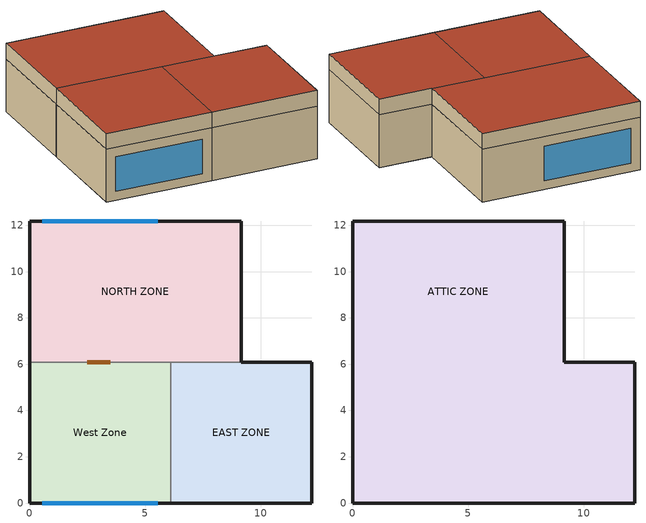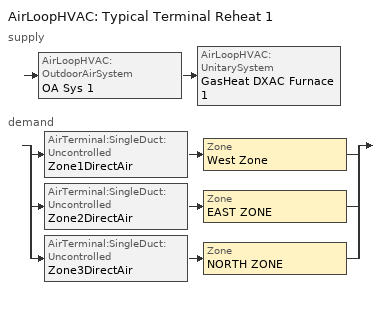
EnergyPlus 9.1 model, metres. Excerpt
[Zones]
West Zone
 floor adiabatic (FLOOR SLAB 8 IN): 0,0 0,6.1 6.1,6.1 6.1,0 z0
 wall outside (EXTWALL80): 0,6.1 0,0 6.1,0 z0:3.05
 wall to NORTH ZONE (PARTITION06): 6.1,6.1 0,6.1 z0:3.05
 wall to EAST ZONE (PARTITION06): 6.1,0 6.1,6.1 z0:3.05
 window (ELECTRO-CON-LIGHT): 0.55,0 5.55,0 z0.5:2.5
 door inside (DOOR-CON): 3.5,6.1 2.5,6.1 z0:2
EAST ZONE
 floor adiabatic (FLOOR SLAB 8 IN): 6.1,0 6.1,6.1 12.19,6.1 12.19,0 z0
 wall outside (EXTWALL80): 6.1,0 12.19,0 12.19,6.1 9.14,6.1 z0:3.05
 wall to NORTH ZONE (PARTITION06): 9.14,6.1 6.1,6.1 z0:3.05
NORTH ZONE
 floor adiabatic (FLOOR SLAB 8 IN): 0,6.1 0,12.19 9.14,12.19 9.14,6.1 z0
 wall outside (EXTWALL80): 9.14,6.1 9.14,12.19 0,12.19 0,6.1 z0:3.05
 window (ELECTRO-CON-LIGHT): 5.55,12.19 0.55,12.19 z0.5:2.5
ATTIC ZONE
 floor to West Zone (CEILING:ATTIC): 0,0 0,6.1 6.1,6.1 6.1,0 z3.05
 floor to EAST ZONE (CEILING:ATTIC): 6.1,0 6.1,6.1 12.19,6.1 12.19,0 z3.05
 floor to NORTH ZONE (CEILING:ATTIC): 0,6.1 0,12.19 9.14,12.19 9.14,6.1 z3.05
 wall outside (EXTWALL80): 0,0 6.1,0 12.19,0 12.19,6.1 9.14,6.1 9.14,12.19 0,12.19 0,6.1 0,0 z3.05:3.96
 roof outside (ROOF34): 0,6.1 0,0 6.1,0 6.1,6.1 z3.96; 6.1,6.1 6.1,0 12.19,0 12.19,6.1 z3.96; 0,12.19 0,6.1 9.14,6.1 9.14,12.19 z3.96
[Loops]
AirLoopHVAC 'Typical Terminal Reheat 1'
 supply: AirLoopHVAC:OutdoorAirSystem 'OA Sys 1' > AirLoopHVAC:UnitarySystem 'GasHeat DXAC Furnace 1'
 demand: split
  | AirTerminal:SingleDuct:Uncontrolled 'Zone1DirectAir' > Zone 'West Zone'
  | AirTerminal:SingleDuct:Uncontrolled 'Zone2DirectAir' > Zone 'EAST ZONE'
  | AirTerminal:SingleDuct:Uncontrolled 'Zone3DirectAir' > Zone 'NORTH ZONE'
[Building]
Small Office with AirflowNetwork model: North Axis {deg}=0; Terrain=Suburbs; Loads Convergence Tolerance Value=0.001; Temperature Convergence Tolerance Value {deltaC}=0.005; Solar Distribution=FullInteriorAndExterior; Maximum Number of Warmup Days=25; Minimum Number of Warmup Days=6
[Site:Location]
MIAMI_FL_USA_WMO_722020: Latitude {deg}=25.78; Longitude {deg}=-80.27; Time Zone {hr}=-5; Elevation {m}=2
[SizingPeriod:DesignDay] Day of Month=21; Humidity Condition Type=Wetbulb; Barometric Pressure {Pa}=101301; Rain Indicator=No; Snow Indicator=No; Daylight Saving Time Indicator=No; Solar Model Indicator=ASHRAEClearSky
Name | Month | Day Type | Maximum Dry-Bulb Temperature {C} | Daily Dry-Bulb Temperature Range {deltaC} | Wetbulb or DewPoint at Maximum Dry-Bulb {C} | Wind Speed {m/s} | Wind Direction {deg} | Sky Clearness
MIAMI Ann Htg 99.6% Condns DB | 1 | WinterDesignDay | 8 | 0 | 8 | 4.4 | 340 | 0
MIAMI Ann Clg .4% Condns DB=>MWB | 7 | SummerDesignDay | 33.1 | 6.7 | 25.3 | 4.7 | 140 | 1
[Site:GroundTemperature:BuildingSurface]
20.03, 20.03, 20.13, 20.3, 20.43, 20.52, 20.62, 20.77, 20.78, 20.55, 20.44, 20.2
[Material] Thermal Absorptance=0.9
Name | Roughness | Thickness {m} | Conductivity {W/m-K} | Density {kg/m3} | Specific Heat {J/kg-K} | Solar Absorptance | Visible Absorptance
A1 - 1 IN STUCCO | Smooth | 0.0253898 | 0.691831 | 1858.142 | 836.8 | 0.92 | 0.92
C4 - 4 IN COMMON BRICK | Rough | 0.101498 | 0.726422 | 1922.216 | 836.8 | 0.76 | 0.76
E1 - 3 / 4 IN PLASTER OR GYP BOARD | Smooth | 0.01905 | 0.726422 | 1601.846 | 836.8 | 0.92 | 0.92
C6 - 8 IN CLAY TILE | Smooth | 0.203302 | 0.570761 | 1121.292 | 836.8 | 0.82 | 0.82
C10 - 8 IN HW CONCRETE | MediumRough | 0.203302 | 1.729577 | 2242.585 | 836.8 | 0.65 | 0.65
E2 - 1 / 2 IN SLAG OR STONE | Rough | 0.0127102 | 1.435549 | 881.0155 | 1673.6 | 0.55 | 0.55
E3 - 3 / 8 IN FELT AND MEMBRANE | Rough | 0.00954024 | 0.190253 | 1121.292 | 1673.6 | 0.75 | 0.75
B5 - 1 IN DENSE INSULATION | VeryRough | 0.0253898 | 0.0432394 | 91.30524 | 836.8 | 0.5 | 0.5
C12 - 2 IN HW CONCRETE | MediumRough | 0.0509016 | 1.729577 | 2242.585 | 836.8 | 0.65 | 0.65
1.375in-Solid-Core | Smooth | 0.034925 | 0.1525 | 614.5 | 1630 | 0.92 | 0.92
[WindowMaterial:Glazing] Infrared Transmittance at Normal Incidence=0; Front Side Infrared Hemispherical Emissivity=0.84; Back Side Infrared Hemispherical Emissivity=0.84
Name | Optical Data Type | Window Glass Spectral Data Set | Thickness {m} | Solar Transmittance at Normal Incidence | Front Side Solar Reflectance at Normal Incidence | Back Side Solar Reflectance at Normal Incidence | Visible Transmittance at Normal Incidence | Front Side Visible Reflectance at Normal Incidence | Back Side Visible Reflectance at Normal Incidence | Conductivity {W/m-K}
SPECTRAL GLASS INNER PANE | Spectral | TestSpectralDataSet | 0.0099 | 0 | 0 | 0 | 0 | 0 | 0 | 0.798
ELECTRO GLASS LIGHT STATE | SpectralAverage |  | 0.006 | 0.814 | 0.086 | 0.086 | 0.847 | 0.099 | 0.099 | 0.9
ELECTRO GLASS DARK STATE | SpectralAverage |  | 0.006 | 0.111 | 0.179 | 0.179 | 0.128 | 0.081 | 0.081 | 0.9
[WindowMaterial:Gas]
WinAirGap: Gas Type=AIR; Thickness {m}=0.013
[MaterialProperty:GlazingSpectralData]
TestSpectralDataSet: 0.3, 0, 0.045, 0.045, 0.31, 0, 0.044, 0.044, 0.32, 0, 0.044, 0.044, 0.33, 0, 0.042, 0.042, 0.34, 0, 0.041, 0.041, 0.35, 0, 0.04, 0.04, 0.36, 0.009, 0.04, 0.04, 0.37, 0.12, 0.04, 0.04, 0.38, 0.492, 0.051, 0.051, 0.39, 0.782, 0.07, 0.07, 0.4, 0.856, 0.075, 0.075, 0.41, 0.858, 0.075, 0.075, 0.42, 0.858, 0.075, 0.075, 0.43, 0.86, 0.075, 0.075, 0.44, 0.861, 0.075, 0.075, 0.45, 0.871, 0.075, 0.075, 0.46, 0.88, 0.076, 0.076, 0.47, 0.883, 0.075, 0.075, 0.48, 0.887, 0.076, 0.076, 0.49, 0.89, 0.075, 0.075, 0.5, 0.89, 0.075, 0.075, 0.51, 0.891, 0.075, 0.075, 0.52, 0.887, 0.075, 0.075, 0.53, 0.89, 0.075, 0.075, 0.54, 0.883, 0.074, 0.074, 0.55, 0.888, 0.074, 0.074, 0.56, 0.882, 0.074, 0.074, 0.57, 0.881, 0.074, 0.074, 0.58, 0.865, 0.071, 0.071, 0.59, 0.858, 0.07, 0.07, 0.6, 0.865, 0.07, 0.07, 0.61, 0.856, 0.07, 0.07, 0.62, 0.845, 0.07, 0.07, 0.63, 0.837, 0.07, 0.07, 0.64, 0.827, 0.069, 0.069, 0.65, 0.82, 0.067, 0.067, 0.66, 0.807, 0.067, 0.067, 0.67, 0.798, 0.065, 0.065, 0.68, 0.791, 0.065, 0.065, 0.69, 0.781, 0.065, 0.065, 0.7, 0.768, 0.064, 0.064, 0.71, 0.761, 0.064, 0.064, 0.72, 0.744, 0.062, 0.062, 0.73, 0.713, 0.064, 0.064, 0.74, 0.703, 0.062, 0.062, 0.75, 0.694, 0.061, 0.061, 0.76, 0.685, 0.061, 0.061, 0.77, 0.675, 0.06, 0.06, 0.78, 0.667, 0.06, 0.06, 0.79, 0.655, 0.06, 0.06, 0.8, 0.646, 0.059, 0.059, 0.81, 0.638, 0.059, 0.059, 0.82, 0.629, 0.057, 0.057, 0.83, 0.623, 0.057, 0.057, 0.84, 0.614, 0.056, 0.056, 0.85, 0.608, 0.056, 0.056, 0.86, 0.601, 0.055, 0.055, 0.87, 0.597, 0.054, 0.054, 0.88, 0.592, 0.054, 0.054, 0.89, 0.587, 0.054, 0.054, 0.9, 0.582, 0.055, 0.055, 0.95, 0.568, 0.051, 0.051, 1, 0.562, 0.051, 0.051, 1.05, 0.556, 0.05, 0.05, 1.1, 0.563, 0.051, 0.051, 1.15, 0.556, 0.05, 0.05, 1.2, 0.547, 0.05, 0.05, 1.25, 0.577, 0.051, 0.051, 1.3, 0.598, 0.054, 0.054, 1.35, 0.608, 0.055, 0.055, 1.4, 0.603, 0.052, 0.052, 1.45, 0.614, 0.055, 0.055, 1.5, 0.648, 0.057, 0.057, 1.55, 0.68, 0.059, 0.059, 1.6, 0.699, 0.06, 0.06, 1.65, 0.706, 0.06, 0.06, 1.7, 0.57, 0.051, 0.051, 1.75, 0.585, 0.051, 0.051, 1.8, 0.637, 0.055, 0.055, 1.85, 0.655, 0.057, 0.057, 1.9, 0.637, 0.057, 0.057, 1.95, 0.634, 0.057, 0.057, 2, 0.634, 0.057, 0.057, 2.05, 0.586, 0.052, 0.052, 2.1, 0.588, 0.054, 0.054, 2.15, 0.597, 0.054, 0.054, 2.2, 0.576, 0.051, 0.051, 2.25, 0.404, 0.045, 0.045, 2.3, 0.179, 0.037, 0.037, 2.35, 0.219, 0.037, 0.037, 2.4, 0.24, 0.039, 0.039, 2.45, 0.2, 0.04, 0.04, 2.5, 0.214, 0.039, 0.039
[Construction]
EXTWALL80: A1 - 1 IN STUCCO, C4 - 4 IN COMMON BRICK, E1 - 3 / 4 IN PLASTER OR GYP BOARD
PARTITION06: E1 - 3 / 4 IN PLASTER OR GYP BOARD, C6 - 8 IN CLAY TILE, E1 - 3 / 4 IN PLASTER OR GYP BOARD
FLOOR SLAB 8 IN: C10 - 8 IN HW CONCRETE
ROOF34: E2 - 1 / 2 IN SLAG OR STONE, E3 - 3 / 8 IN FELT AND MEMBRANE, C12 - 2 IN HW CONCRETE
CEILING:ATTIC: E1 - 3 / 4 IN PLASTER OR GYP BOARD, B5 - 1 IN DENSE INSULATION
ELECTRO-CON-LIGHT: ELECTRO GLASS LIGHT STATE, WinAirGap, SPECTRAL GLASS INNER PANE
ELECTRO-CON-DARK: ELECTRO GLASS DARK STATE, WinAirGap, SPECTRAL GLASS INNER PANE
DOOR-CON: 1.375in-Solid-Core
[Zone]
West Zone; EAST ZONE; NORTH ZONE; ATTIC ZONE: 0, 0, 0, 1, 1, autocalculate, autocalculate
[WindowShadingControl]
WIN-CONTROL-GLARE-West Zone: Zone=West Zone; Shading Type=SwitchableGlazing; Construction with Shading=ELECTRO-CON-DARK; Shading Control Type=OnIfHighGlare; Setpoint {W/m2, W or deg C}=0; Shading Control Is Scheduled=No; Glare Control Is Active=YES; Type of Slat Angle Control for Blinds=FixedSlatAngle; Daylighting Control Object=West Zone_DaylCtrl; Multiple Surface Control Type=Sequential; Fenestration Surface 1=Zn001:Wall001:Win001
[People] Number of People Schedule=OFFICE OCCUPANCY; Number of People Calculation Method=people; Fraction Radiant=0.3; Activity Level Schedule=Activity Sch; Carbon Dioxide Generation Rate {m3/s-W}=3.82E-8; Mean Radiant Temperature Calculation Type=zoneaveraged; Work Efficiency Schedule=Work Eff Sch; Clothing Insulation Calculation Method=ClothingInsulationSchedule; Clothing Insulation Schedule=Clothing Sch; Air Velocity Schedule=Air Velo Sch; Thermal Comfort Model 1 Type=FANGER
Name | Zone or ZoneList | Number of People
West Zone People | West Zone | 3
EAST ZONE People | EAST ZONE | 3
NORTH ZONE People | NORTH ZONE | 4
[Lights] Schedule=OFFICE LIGHTING; Design Level Calculation Method=LightingLevel; Return Air Fraction=0; Fraction Radiant=0.2; Fraction Visible=0.2; Fraction Replaceable=1
Name | Zone or ZoneList | Lighting Level {W}
West Zone Lights 1 | West Zone | 1464.375
EAST ZONE Lights 1 | EAST ZONE | 1464.375
NORTH ZONE Lights 1 | NORTH ZONE | 878.6252
[ElectricEquipment] Schedule=INTERMITTENT; Design Level Calculation Method=EquipmentLevel; Fraction Latent=0; Fraction Radiant=0.3; Fraction Lost=0
Name | Zone or ZoneList | Design Level {W}
West Zone ElecEq 1 | West Zone | 2928.751
EAST ZONE ElecEq 1 | EAST ZONE | 1464.375
NORTH ZONE ElecEq 1 | NORTH ZONE | 2928.751
[Daylighting:Controls]
West Zone_DaylCtrl: Zone=West Zone; Daylighting Method=SplitFlux; Lighting Control Type=Continuous; Minimum Input Power Fraction for Continuous or ContinuousOff Dimming Control=0.3; Minimum Light Output Fraction for Continuous or ContinuousOff Dimming Control=0.2; Probability Lighting will be Reset When Needed in Manual Stepped Control=1; Glare Calculation Daylighting Reference Point=West Zone_DaylRefPt1; Glare Calculation Azimuth Angle of View Direction Clockwise from Zone y-Axis {deg}=180; Maximum Allowable Discomfort Glare Index=20; Daylighting Reference Point 1=West Zone_DaylRefPt1; Fraction of Zone Controlled by Reference Point 1=1; Illuminance Setpoint at Reference Point 1 {lux}=500
[ZoneControl:Thermostat] Control Type Schedule=Dual Zone Control Type Sched; Control 1=Setpoints
Name | Zone or ZoneList
Zone 1 Thermostat | West Zone
Zone 2 Thermostat | EAST ZONE
Zone 3 Thermostat | NORTH ZONE
[ThermostatSetpoint:DualSetpoint]
Setpoints: Heating Setpoint Temperature Schedule=Dual Heating Setpoints; Cooling Setpoint Temperature Schedule=Dual Cooling Setpoints
[AirTerminal:SingleDuct:Uncontrolled] Availability Schedule=FanAndCoilAvailSched
Name | Maximum Air Flow Rate {m3/s}
Zone1DirectAir | 0.59
Zone2DirectAir | 0.55
Zone3DirectAir | 0.76
[Zone equipment]
West Zone: Zone1DirectAir
EAST ZONE: Zone2DirectAir
NORTH ZONE: Zone3DirectAir, Zone3 Exhaust Fan
[Fan:ConstantVolume]
Supply Fan 1: Availability Schedule=FanAndCoilAvailSched; Fan Total Efficiency=0.7; Pressure Rise {Pa}=600; Maximum Flow Rate {m3/s}=1.9; Motor Efficiency=0.9; Motor In Airstream Fraction=1
[Fan:ZoneExhaust]
Zone3 Exhaust Fan: Availability Schedule=FanAndCoilAvailSched; Fan Total Efficiency=0.7; Pressure Rise {Pa}=500; Maximum Flow Rate {m3/s}=0.01
[Coil:Cooling:DX:SingleSpeed]
ACDXCoil 1: Availability Schedule=FanAndCoilAvailSched; Gross Rated Total Cooling Capacity {W}=35000; Gross Rated Sensible Heat Ratio=0.7; Gross Rated Cooling COP {W/W}=3; Rated Air Flow Rate {m3/s}=1.9; Total Cooling Capacity Function of Temperature Curve=WindACCoolCapFT; Total Cooling Capacity Function of Flow Fraction Curve=WindACCoolCapFFF; Energy Input Ratio Function of Temperature Curve=WindACEIRFT; Energy Input Ratio Function of Flow Fraction Curve=WindACEIRFFF; Part Load Fraction Correlation Curve=WindACPLFFPLR
[Coil:Heating:Fuel]
FURNACE HEATING COIL 1: Availability Schedule=FanAndCoilAvailSched; Fuel Type=NaturalGas; Burner Efficiency=0.8; Nominal Capacity {W}=60000
[CoilSystem:Cooling:DX:HeatExchangerAssisted]
Heat Exchanger Assisted Cooling Coil 1: Heat Exchanger=Desiccant Heat Exchanger 1; Cooling Coil=ACDXCoil 1
[HeatExchanger:Desiccant:BalancedFlow]
Desiccant Heat Exchanger 1: Availability Schedule=FanAndCoilAvailSched; Heat Exchanger Performance=HXDesPerf1
[HeatExchanger:Desiccant:BalancedFlow:PerformanceDataType1]
HXDesPerf1: Nominal Air Flow Rate {m3/s}=1.9; Nominal Air Face Velocity {m/s}=3.54; Nominal Electric Power {W}=50; Temperature Equation Coefficient 1=-7.18302; Temperature Equation Coefficient 2=-184.967; Temperature Equation Coefficient 3=1.00051; Temperature Equation Coefficient 4=11603.3; Temperature Equation Coefficient 5=-50.755; Temperature Equation Coefficient 6=-0.0168467; Temperature Equation Coefficient 7=58.2213; Temperature Equation Coefficient 8=0.598863; Minimum Regeneration Inlet Air Humidity Ratio for Temperature Equation {kgWater/kgDryAir}=0.005143; Maximum Regeneration Inlet Air Humidity Ratio for Temperature Equation {kgWater/kgDryAir}=0.024286; Minimum Regeneration Inlet Air Temperature for Temperature Equation {C}=17.83333; Maximum Regeneration Inlet Air Temperature for Temperature Equation {C}=48.88889; Minimum Process Inlet Air Humidity Ratio for Temperature Equation {kgWater/kgDryAir}=0.005; Maximum Process Inlet Air Humidity Ratio for Temperature Equation {kgWater/kgDryAir}=0.017514; Minimum Process Inlet Air Temperature for Temperature Equation {C}=4.583333; Maximum Process Inlet Air Temperature for Temperature Equation {C}=21.83333; Minimum Regeneration Air Velocity for Temperature Equation {m/s}=2.286; Maximum Regeneration Air Velocity for Temperature Equation {m/s}=4.826; Minimum Regeneration Outlet Air Temperature for Temperature Equation {C}=16.66667; Maximum Regeneration Outlet Air Temperature for Temperature Equation {C}=46.11111; Minimum Regeneration Inlet Air Relative Humidity for Temperature Equation {percent}=10; Maximum Regeneration Inlet Air Relative Humidity for Temperature Equation {percent}=100; Minimum Process Inlet Air Relative Humidity for Temperature Equation {percent}=70; Maximum Process Inlet Air Relative Humidity for Temperature Equation {percent}=100; Humidity Ratio Equation Coefficient 1=0.00313878; Humidity Ratio Equation Coefficient 2=1.09689; Humidity Ratio Equation Coefficient 3=-2.63341e-05; Humidity Ratio Equation Coefficient 4=-6.33885; Humidity Ratio Equation Coefficient 5=0.00938196; Humidity Ratio Equation Coefficient 6=5.21186e-05; Humidity Ratio Equation Coefficient 7=0.0670354; Humidity Ratio Equation Coefficient 8=-0.000160823; Minimum Regeneration Inlet Air Humidity Ratio for Humidity Ratio Equation {kgWater/kgDryAir}=0.005143; Maximum Regeneration Inlet Air Humidity Ratio for Humidity Ratio Equation {kgWater/kgDryAir}=0.024286; Minimum Regeneration Inlet Air Temperature for Humidity Ratio Equation {C}=17.83333; Maximum Regeneration Inlet Air Temperature for Humidity Ratio Equation {C}=48.88889; Minimum Process Inlet Air Humidity Ratio for Humidity Ratio Equation {kgWater/kgDryAir}=0.005; Maximum Process Inlet Air Humidity Ratio for Humidity Ratio Equation {kgWater/kgDryAir}=0.017514; Minimum Process Inlet Air Temperature for Humidity Ratio Equation {C}=4.583333; Maximum Process Inlet Air Temperature for Humidity Ratio Equation {C}=21.83333; Minimum Regeneration Air Velocity for Humidity Ratio Equation {m/s}=2.286; Maximum Regeneration Air Velocity for Humidity Ratio Equation {m/s}=4.826; Minimum Regeneration Outlet Air Humidity Ratio for Humidity Ratio Equation {kgWater/kgDryAir}=0.006911; Maximum Regeneration Outlet Air Humidity Ratio for Humidity Ratio Equation {kgWater/kgDryAir}=0.026707; Minimum Regeneration Inlet Air Relative Humidity for Humidity Ratio Equation {percent}=10; Maximum Regeneration Inlet Air Relative Humidity for Humidity Ratio Equation {percent}=100; Minimum Process Inlet Air Relative Humidity for Humidity Ratio Equation {percent}=70; Maximum Process Inlet Air Relative Humidity for Humidity Ratio Equation {percent}=100
[AirLoopHVAC:UnitarySystem]
GasHeat DXAC Furnace 1: Control Type=Load; Controlling Zone or Thermostat Location=NORTH ZONE; Dehumidification Control Type=None; Availability Schedule=FanAndCoilAvailSched; Supply Fan=Supply Fan 1; Fan Placement=BlowThrough; Supply Air Fan Operating Mode Schedule=CyclingFanSchedule; Heating Coil=FURNACE HEATING COIL 1; DX Heating Coil Sizing Ratio=1; Cooling Coil=Heat Exchanger Assisted Cooling Coil 1; Use DOAS DX Cooling Coil=No; Minimum Supply Air Temperature {C}=2; Latent Load Control=SensibleOnlyLoadControl; Cooling Supply Air Flow Rate Method=SupplyAirFlowRate; Cooling Supply Air Flow Rate {m3/s}=1.9; Heating Supply Air Flow Rate Method=SupplyAirFlowRate; Heating Supply Air Flow Rate {m3/s}=1.9; No Load Supply Air Flow Rate Method=SupplyAirFlowRate; No Load Supply Air Flow Rate {m3/s}=0; Maximum Supply Air Temperature {C}=80; Maximum Outdoor Dry-Bulb Temperature for Supplemental Heater Operation {C}=21; Maximum Cycling Rate {cycles/hr}=2.5; Heat Pump Time Constant {s}=60; Fraction of On-Cycle Power Use=0.01; Heat Pump Fan Delay Time {s}=60; Maximum Temperature for Heat Recovery {C}=80
[Controller:OutdoorAir]
OA Controller 1: Minimum Outdoor Air Flow Rate {m3/s}=0.4333; Maximum Outdoor Air Flow Rate {m3/s}=1.9; Economizer Control Type=NoEconomizer; Economizer Control Action Type=ModulateFlow; Economizer Maximum Limit Dry-Bulb Temperature {C}=19; Economizer Minimum Limit Dry-Bulb Temperature {C}=4; Lockout Type=NoLockout; Minimum Limit Type=FixedMinimum
[AirLoopHVAC]
Typical Terminal Reheat 1: Design Supply Air Flow Rate {m3/s}=1.9
[AvailabilityManager:Scheduled]
Reheat System 1 Avail: Schedule=FanAndCoilAvailSched
[SetpointManager:SingleZone:Reheat]
Supply Air Temp Manager: Control Variable=Temperature; Minimum Supply Air Temperature {C}=13; Maximum Supply Air Temperature {C}=45; Control Zone=NORTH ZONE; Setpoint Node or NodeList=Supply Air Temp Nodes
[Schedule:Compact]
Activity Sch: Through: 12/31, For: AllDays, Until: 24:00, 131.8
Work Eff Sch: Through: 12/31, For: AllDays, Until: 24:00, 0
Clothing Sch; CyclingFanSchedule: Through: 12/31, For: AllDays, Until: 24:00, 1
Air Velo Sch: Through: 12/31, For: AllDays, Until: 24:00, 0.137
OFFICE OCCUPANCY: Through: 12/31, For: WeekDays, Until: 6:00, 0, Until: 7:00, 0.1, Until: 8:00, 0.5, Until: 12:00, 1, Until: 13:00, 0.5, Until: 16:00, 1, Until: 17:00, 0.5, Until: 18:00, 0.1, Until: 24:00, 0, For: AllOtherDays, Until: 24:00, 0
INTERMITTENT: Through: 12/31, For: WeekDays, Until: 8:00, 0, Until: 18:00, 1, Until: 24:00, 0, For: AllOtherDays, Until: 24:00, 0
OFFICE LIGHTING: Through: 12/31, For: WeekDays, Until: 6:00, 0.05, Until: 7:00, 0.2, Until: 17:00, 1, Until: 18:00, 0.5, Until: 24:00, 0.05, For: AllOtherDays, Until: 24:00, 0.05
FanAndCoilAvailSched: Through: 3/31, For: AllDays, Until: 24:00, 1, Through: 9/30, For: WeekDays SummerDesignDay, Until: 7:00, 0, Until: 17:00, 1, Until: 24:00, 0, For: WinterDesignDay, Until: 24:00, 0, For: AllOtherDays, Until: 24:00, 0, Through: 12/31, For: AllDays, Until: 24:00, 1
Dual Heating Setpoints: Through: 12/31, For: AllDays, Until:  7:00, 10, Until: 17:00, 22, Until: 24:00, 10
Dual Cooling Setpoints: Through: 12/31, For: AllDays, Until:  7:00, 35, Until: 17:00, 24, Until: 24:00, 35
Dual Zone Control Type Sched: Through: 12/31, For: AllDays, Until: 24:00, 4
[Curve:Quadratic]
Name | Coefficient1 Constant | Coefficient2 x | Coefficient3 x**2 | Minimum Value of x | Maximum Value of x
WindACCoolCapFFF | 0.8 | 0.2 | 0 | 0.5 | 1.5
WindACEIRFFF | 1.1552 | -0.1808 | 0.0256 | 0.5 | 1.5
WindACPLFFPLR | 0.85 | 0.15 | 0 | 0 | 1
[Curve:Biquadratic] Minimum Value of x=12.77778; Maximum Value of x=23.88889; Minimum Value of y=18; Maximum Value of y=46.11111; Input Unit Type for X=Temperature; Input Unit Type for Y=Temperature; Output Unit Type=Dimensionless
Name | Coefficient1 Constant | Coefficient2 x | Coefficient3 x**2 | Coefficient4 y | Coefficient5 y**2 | Coefficient6 x*y
WindACCoolCapFT | 0.942588 | 0.00954335 | 0.00068377 | -0.0110427 | 5.249e-06 | -9.72e-06
WindACEIRFT | 0.342414 | 0.034885 | -0.0006237 | 0.00497722 | 0.000437951 | -0.000728028
[AirflowNetwork:SimulationControl]
AirflowNetwork_All: AirflowNetwork Control=MultizoneWithDistribution; Wind Pressure Coefficient Type=INPUT; Height Selection for Local Wind Pressure Calculation=ExternalNode; Building Type=LOWRISE; Maximum Number of Iterations=500; Initialization Type=ZeroNodePressures; Relative Airflow Convergence Tolerance=1.0E-05; Absolute Airflow Convergence Tolerance {kg/s}=1.0E-06; Convergence Acceleration Limit=-0.5; Azimuth Angle of Long Axis of Building {deg}=0; Ratio of Building Width Along Short Axis to Width Along Long Axis=1
[AirflowNetwork:MultiZone:Zone] Indoor and Outdoor Enthalpy Difference Lower Limit For Maximum Venting Open Factor {deltaJ/kg}=0; Indoor and Outdoor Enthalpy Difference Upper Limit for Minimum Venting Open Factor {deltaJ/kg}=300000
Name | Ventilation Control Mode | Ventilation Control Zone Temperature Setpoint Schedule | Minimum Venting Open Factor | Indoor and Outdoor Temperature Difference Lower Limit For Maximum Venting Open Factor {deltaC} | Indoor and Outdoor Temperature Difference Upper Limit for Minimum Venting Open Factor {deltaC} | Venting Availability Schedule
West Zone | Temperature | WindowVentSched | 0.3 | 5 | 10 | VentingSched
EAST ZONE; ATTIC ZONE | NoVent |  | 1 | 0 | 100
NORTH ZONE | Temperature | WindowVentSched | 1 | 0 | 100 | VentingSched
[AirflowNetwork:MultiZone:Surface]
Name | Leakage Component | Window/Door Opening Factor, or Crack Factor
Zn001:Wall001 | ELA-1 | 1
Zn001:Wall001:Win001; Zn003:Wall002:Win001 | WiOpen1 | 0.5
Zn001:Wall002; Zn002:Wall002; Zn002:Wall003; Zn003:Wall001; Zn003:Wall002; Zn004:Roof001; Zn004:Roof002; Zn004:Roof003 | CR-1 | 1
Zn001:Wall003; Zn001:Wall004; Zn001:Ceil001; Zn002:Wall005; Zn002:Ceil001; Zn003:Ceil001 | CRcri | 1
Zn001:Wall003:Door001 | DrOpen | 0.5
Zn003:Wall003 | Zone3 Exhaust Fan | 1
[AirflowNetwork:MultiZone:ReferenceCrackConditions]
ReferenceCrackConditions: Reference Temperature {C}=20; Reference Barometric Pressure {Pa}=101325; Reference Humidity Ratio {kgWater/kgDryAir}=0
[AirflowNetwork:MultiZone:Surface:Crack] Air Mass Flow Exponent=0.667
Name | Air Mass Flow Coefficient at Reference Conditions {kg/s}
CR-1 | 0.01
CRcri | 0.05
[AirflowNetwork:MultiZone:Surface:EffectiveLeakageArea]
ELA-1: Effective Leakage Area {m2}=0.007; Discharge Coefficient=1; Reference Pressure Difference {Pa}=4; Air Mass Flow Exponent=0.667
[AirflowNetwork:MultiZone:Component:DetailedOpening]
WiOpen1: Air Mass Flow Coefficient When Opening is Closed {kg/s-m}=0.001; Air Mass Flow Exponent When Opening is Closed=0.667; Type of Rectangular Large Vertical Opening (LVO)=NonPivoted; Extra Crack Length or Height of Pivoting Axis {m}=0; Number of Sets of Opening Factor Data=2; Opening Factor 1=0; Discharge Coefficient for Opening Factor 1=0.5; Width Factor for Opening Factor 1=0; Height Factor for Opening Factor 1=1; Start Height Factor for Opening Factor 1=0; Opening Factor 2=1; Discharge Coefficient for Opening Factor 2=0.6; Width Factor for Opening Factor 2=1; Height Factor for Opening Factor 2=1; Start Height Factor for Opening Factor 2=0; Opening Factor 3=0; Discharge Coefficient for Opening Factor 3=0; Width Factor for Opening Factor 3=0; Height Factor for Opening Factor 3=0; Start Height Factor for Opening Factor 3=0; Opening Factor 4=0; Discharge Coefficient for Opening Factor 4=0; Width Factor for Opening Factor 4=0; Height Factor for Opening Factor 4=0; Start Height Factor for Opening Factor 4=0
[AirflowNetwork:MultiZone:Component:SimpleOpening]
DrOpen: Air Mass Flow Coefficient When Opening is Closed {kg/s-m}=0.001; Air Mass Flow Exponent When Opening is Closed=0.667; Minimum Density Difference for Two-Way Flow {kg/m3}=0.0001; Discharge Coefficient=0.55
[AirflowNetwork:MultiZone:Component:ZoneExhaustFan]
Zone3 Exhaust Fan: Air Mass Flow Coefficient When the Zone Exhaust Fan is Off at Reference Conditions {kg/s}=0.01; Air Mass Flow Exponent When the Zone Exhaust Fan is Off=0.667
[AirflowNetwork:MultiZone:ExternalNode]
Name | External Node Height {m} | Wind Pressure Coefficient Curve
NFacade | 1.524 | NFacade_WPCValue
EFacade | 1.524 | EFacade_WPCValue
SFacade | 1.524 | SFacade_WPCValue
WFacade | 1.524 | WFacade_WPCValue
Horizontal | 3.028 | Horizontal_WPCValue
[AirflowNetwork:MultiZone:WindPressureCoefficientArray]
Every 30 Degrees: Wind Direction 1 {deg}=0; Wind Direction 2 {deg}=30; Wind Direction 3 {deg}=60; Wind Direction 4 {deg}=90; Wind Direction 5 {deg}=120; Wind Direction 6 {deg}=150; Wind Direction 7 {deg}=180; Wind Direction 8 {deg}=210; Wind Direction 9 {deg}=240; Wind Direction 10 {deg}=270; Wind Direction 11 {deg}=300; Wind Direction 12 {deg}=330
[AirflowNetwork:MultiZone:WindPressureCoefficientValues] AirflowNetwork:MultiZone:WindPressureCoefficientArray=Every 30 Degrees
Name | Wind Pressure Coefficient Value 1 | Wind Pressure Coefficient Value 2 | Wind Pressure Coefficient Value 3 | Wind Pressure Coefficient Value 4 | Wind Pressure Coefficient Value 5 | Wind Pressure Coefficient Value 6 | Wind Pressure Coefficient Value 7 | Wind Pressure Coefficient Value 8 | Wind Pressure Coefficient Value 9 | Wind Pressure Coefficient Value 10 | Wind Pressure Coefficient Value 11 | Wind Pressure Coefficient Value 12
NFacade_WPCValue | 0.6 | 0.48 | 0.04 | -0.56 | -0.56 | -0.42 | -0.37 | -0.42 | -0.56 | -0.56 | 0.04 | 0.48
EFacade_WPCValue | -0.56 | 0.04 | 0.48 | 0.6 | 0.48 | 0.04 | -0.56 | -0.56 | -0.42 | -0.37 | -0.42 | -0.56
SFacade_WPCValue | -0.37 | -0.42 | -0.56 | -0.56 | 0.04 | 0.48 | 0.6 | 0.48 | 0.04 | -0.56 | -0.56 | -0.42
WFacade_WPCValue | -0.56 | -0.56 | -0.42 | -0.37 | -0.42 | -0.56 | -0.56 | 0.04 | 0.48 | 0.6 | 0.48 | 0.04
Horizontal_WPCValue | 0 | 0 | 0 | 0 | 0 | 0 | 0 | 0 | 0 | 0 | 0 | 0
[AirflowNetwork:Distribution:Node]
Name | Component Object Type or Node Type | Node Height {m}
EquipmentInletNode; EquipmentOutletNode; SupplyMainNode; Zone1SupplyNode; Zone1OutletNode; Zone2SupplyNode; Zone2OutletNode; Zone3SupplyNode; Zone3OutletNode; Zone1ReturnNode; Zone2ReturnNode; Zone3ReturnNode; MainReturnNode; MainInletNode; FanInletNode; FanOutletNode; DXCoilInletNode; DXCoilOutletNode; HeatingInletNode; AirLoopOutletNode | Other | 3
MainSplitterNode | AirLoopHVAC:ZoneSplitter | 3
Zone1SupplyRegisterNode; Zone2SupplyRegisterNode; Zone3SupplyRegisterNode |  | 3
MainMixerNode | AirLoopHVAC:ZoneMixer | 3
OA System Node | AirLoopHVAC:OutdoorAirSystem | 3
OA Inlet Node | OAMixerOutdoorAirStreamNode | 1.5
[AirflowNetwork:Distribution:Component:Leak]
MainSupplyLeak: Air Mass Flow Coefficient {kg/s}=0.0025; Air Mass Flow Exponent=0.65
[AirflowNetwork:Distribution:Component:LeakageRatio] Maximum Flow Rate {m3/s}=1.9; Air Mass Flow Exponent=0.65
Name | Effective Leakage Ratio | Reference Pressure Difference {Pa}
ZoneSupplyELR1; ZoneSupplyELR2; ZoneSupplyELR3 | 0.01 | 59
ReturnLeakELR1 | 0.03 | 41
ReturnLeakELR2 | 0.03 | 40
ReturnLeakELR3 | 0.04 | 43
[AirflowNetwork:Distribution:Component:Duct] Overall Moisture Transmittance Coefficient from Air to Air {kg/m2}=0.0001
Name | Duct Length {m} | Hydraulic Diameter {m} | Cross Section Area {m2} | Surface Roughness {m} | Coefficient for Local Dynamic Loss Due to Fitting | Heat Transmittance Coefficient (U-Factor) for Duct Wall Construction {W/m2-K} | Outside Convection Coefficient {W/m2-K} | Inside Convection Coefficient {W/m2-K}
MainTruck1 | 3 | 0.6 | 0.2827 | 0.0009 | 0.01 | 0.946792 | 5.018 | 25.09
MainTruck2 | 4 | 0.6 | 0.2827 | 0.0009 | 0.01 | 0.946792 | 5.018 | 25.09
Zone1Supply | 5 | 0.4 | 0.1256 | 0.0009 | 1 | 0.946792 | 5.018 | 25.09
Zone2Supply | 4 | 0.39 | 0.1195 | 0.0009 | 2.5 | 0.946792 | 5.018 | 25.09
Zone3Supply | 4 | 0.44 | 0.1521 | 0.0009 | 1 | 0.946792 | 5.018 | 25.09
Zone1Return | 4 | 0.5 | 0.1963 | 0.0009 | 1 | 0.946792 | 5.018 | 25.09
Zone2Return | 4 | 0.48 | 0.1809 | 0.0009 | 1 | 0.946792 | 5.018 | 25.09
Zone3Return | 4 | 0.55 | 0.2376 | 0.0009 | 1 | 0.946792 | 5.018 | 25.09
ZoneConnectionDuct | 0.1 | 1 | 0.7854 | 0.0001 | 30 | 0.001226 | 0.0065 | 0.0325
MixerConnectionDuct; AirLoopReturn; AirLoopSupply | 0.1 | 1 | 0.7854 | 0.0001 | 1 | 0.001226 | 0.0065 | 0.0325
[AirflowNetwork:Distribution:Component:Fan]
Fan=Supply Fan 1
[AirflowNetwork:Distribution:Component:Coil] Air Path Length {m}=0.1; Air Path Hydraulic Diameter {m}=1
Name | Coil
 | ACDXCoil 1
 | Furnace Heating Coil 1
[AirflowNetwork:Distribution:Component:HeatExchanger]
HeatExchanger=Desiccant Heat Exchanger 1; Air Path Length {m}=0.1; Air Path Hydraulic Diameter {m}=1
[AirflowNetwork:Distribution:Component:ConstantPressureDrop]
SupplyCPDComp: Pressure Difference Across the Component {Pa}=1
[AirflowNetwork:Distribution:Linkage]
Name | Node 1 | Node 2 | Component | Thermal Zone
Main Link 1 | EquipmentInletNode | EquipmentOutletNode | MainTruck1 | Attic Zone
Main CDP Link | EquipmentOutletNode | SupplyMainNode | SupplyCPDComp
Main Link 2 | SupplyMainNode | MainSplitterNode | MainTruck2 | Attic Zone
Zone1Supply1Link | MainSplitterNode | Zone1SupplyNode | Zone1Supply | Attic Zone
Zone1Supply2Link | Zone1SupplyNode | Zone1SupplyRegisterNode | Zone1Supply | Attic Zone
Zone1SupplyConnectionLink | Zone1SupplyRegisterNode | West Zone | ZoneConnectionDuct
Zone1ReturnConnectionLink | West Zone | Zone1OutletNode | ZoneConnectionDuct
Zone2Supply1Link | MainSplitterNode | Zone2SupplyNode | Zone2Supply | Attic Zone
Zone2Supply2Link | Zone2SupplyNode | Zone2SupplyRegisterNode | Zone2Supply | Attic Zone
Zone2SupplyConnectionLink | Zone2SupplyRegisterNode | EAST ZONE | ZoneConnectionDuct
Zone2returnConnectionLink | EAST ZONE | Zone2OutletNode | ZoneConnectionDuct
Zone3Supply1Link | MainSplitterNode | Zone3SupplyNode | Zone3Supply | Attic Zone
Zone3SupplyLink | Zone3SupplyNode | Zone3SupplyRegisterNode | Zone3Supply | Attic Zone
Zone3SupplyConnectionLink | Zone3SupplyRegisterNode | NORTH ZONE | ZoneConnectionDuct
Zone3ReturnConnectionLink | NORTH ZONE | Zone3OutletNode | ZoneConnectionDuct
Zone1Return1Link | Zone1OutletNode | Zone1ReturnNode | Zone1Return | Attic Zone
Zone1Return2Link | Zone1ReturnNode | MainMixerNode | Zone1Return | Attic Zone
Zone2Return1Link | Zone2OutletNode | Zone2ReturnNode | Zone2Return | Attic Zone
Zone2Return2Link | Zone2ReturnNode | MainMixerNode | Zone2Return | Attic Zone
Zone3Return1Link | Zone3OutletNode | Zone3ReturnNode | Zone3Return | Attic Zone
Zone3Return2Link | Zone3ReturnNode | MainMixerNode | Zone3Return | Attic Zone
ReturnMixerLink | MainMixerNode | MainReturnNode | MixerConnectionDuct | Attic Zone
AirLoopReturnLink | MainReturnNode | MainInletNode | AirLoopReturn
OASystemInletLink | MainInletNode | OA System Node | ZoneConnectionDuct
OAMixerOutletLink | OA System Node | FanInletNode | ZoneConnectionDuct
SupplyFanLink | FanInletNode | FanOutletNode | Supply Fan 1
HXLink1 | FanOutletNode | DXCoilInletNode | Desiccant Heat Exchanger 1
CoolingCoilLink | DXCoilInletNode | DXCoilOutletNode | ACDXCoil 1
HXLink2 | DXCoilOutletNode | HeatingInletNode | Desiccant Heat Exchanger 1
HeatingCoilLink | HeatingInletNode | AirLoopOutletNode | Furnace Heating Coil 1
EquipmentAirLoopLink | AirLoopOutletNode | EquipmentInletNode | AirLoopSupply
Zone1ReturnLeakLink | Zone1ReturnNode | OA Inlet Node | ReturnLeakELR1
MainSupplyLeakLink | SupplyMainNode | ATTIC ZONE | MainSupplyLeak
Zone1SupplyLeakLink | Zone1SupplyNode | ATTIC ZONE | ZoneSupplyELR1
Zone2ReturnLeakLink | Zone2ReturnNode | OA Inlet Node | ReturnLeakELR2
Zone3ReturnLeakLink | Zone3ReturnNode | OA Inlet Node | ReturnLeakELR3
Zone2SupplyLeakLink | Zone2SupplyNode | ATTIC ZONE | ZoneSupplyELR2
Zone3SupplyLeakLink | Zone3SupplyNode | ATTIC ZONE | ZoneSupplyELR3
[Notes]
AirflowNetwork_MultiZone_SmallOffice_CoilHXAssistedDX.idf
Basic file description:  1 story building divided into 3 interior conditioned zones and 1 unconditioned zone over the
conditioned zones. Roof with no plenum. No ground contact with floor.
Outdoor air is modulated based on occupancy and floor area.
Highlights:              This file does the basic test of an air distribution system. It also provides forced ventilation
during system on period and natural ventilation during system off period calculated by
the AirflowNetwork model. The DX cooling coil uses a balanced desiccant heat exchanger
for improved dehumidification. The heat exchanger is controlled via a humidistat setting of 50% RH.
Simulation Location/Run: MIAMI_FL_USA_WMO_722020, 2 design days, 1 run period for performing annual runs.,
Run Control executes the design days only.
Location:                Miami, FL
Design Days:             MIAMI_FL_USA Annual Heating 99.6%, MaxDB=8°C
MIAMI_FL_USA Annual Cooling (DB=>MWB) .4%, MaxDB=33.1°C MWB=25.3°C
Run Period (Weather File): Winter 1/14, Summer 7/7, MIAMI_FL_USA TMY2-12839
Run Control:             No zone or system sizing, design day simulation.
Building: Single floor rectangular L-shaped building 40 ft south wall, 40 ft west wall, zone height 10 feet.
There is a single window in West Zone's south wall. The walls are 1 in stucco over 4 in common brick
and gypboard. The ceilings consist of 1 in dense insulation
and 3/4" gypsum drywall. A unconditioned attic zone is over three conditioned zones with height 3 feet.
The roof is a built up roof with 1/2 in stone over 3/8 in felt supported by 2 in heavy weight concrete.
The window to wall ratio is approximately 0.07.!
There is a duct system with about 10% supply leaks and 5% return leaks.
Supply ducts are located in the attic zone and return ducts are exposed to outdoors.
Both supply and return leaks occur in the attic zone.
There is daylighting through the window in West Zone. The window has double-pane electrochromic
(switchable) glazing in which the outer pane darkens automatically to control daylight glare.
Spectral (wavelength by wavelength) data are used for the optical properties
of the inner pane of the double glazing. Spectral average properties are used
for the outer (electrochromic) pane.
The window also has a frame and divider. The 2-D glass conduction effects near
the frame and divider ("edge-of-glass effects") are taken into account.
The overhead electric lighting has continuous dimming control. The zone has a
single daylighting control point ("reference point") with an illuminance set point
of 500 lux (about 50 footcandles). The reference point is located at the center of
the zone at desk height. The other zones have no windows and so have no daylighting controls.
Note that Clearness for the winter design day is not 0.0, as in the other sample inputs,
but 1.0. This turns on solar radiation in order to show the effect of daylighting in the winter.
(With Clearness = 0 all daylighting illuminances are zero)
The building is oriented due north.
Floor Area:        130.1 m2 (1403 ft2)
Number of Stories: 1
Conditioned Zone Description Details:
|       West         |         East           |    window = *
Internal gains description:     ZONE West      - lighting is 1464.375 watts, equip is 2928.751 watts, 3 occupants
Internal gains description:     ZONE North     - lighting is 878.6252 watts, equip is 2928.751 watts, 4 occupants
Internal gains description:     ZONE East      - lighting is 1464.375 watts, equip is 1464.375 watts, 3 occupants
Interzone Surfaces:             3 interzone surfaces (see diagram), and ceilings between three zonditioned zones and attic zone
Internal Mass:                  None
Detached Shading:               None
Daylight:                       Yes (Daylighting:Detailed)
Natural Ventilation :           AirflowNetwork Multizone
Compact Schedules:              Yes
Solair Distribution:            FullInteriorAndExterior
HVAC:                           3 zone central system using single air loop. DX cooling coil provides space cooling.
Gas heating coils provide main heating and 2 terminal reheat. The DX cooling coil uses a
balanced desiccant heat exchanger for improved dehumidification. The heat exchanger is
controlled via a humidistat setting of 50% RH. When the North zone relative humidity
is above 45% RH the HX is active, otherwise it is off.
Thermostat setting at 22 C in winter with 15 C set back temperature, 24 C in summer
with 30 C set back temperature. Cooling coil off in winter, heating coil on all year.
Zonal Equipment:                West Zone - AIR DISTRIBUTION UNIT with AirTerminal:SingleDuct:ConstantVolume:Reheat
East Zone - AIR DISTRIBUTION UNIT with AirTerminal:SingleDuct:ConstantVolume:Reheat
North Zone - Direct Air with Zone Exhaust Fan
Central Air Handling Equipment: Yes
System Equipment Autosize:      No
Purchased Cooling:              No
Purchased Heating:              No
Purchased Chilled Water:        No
Purchased Hot Water:            No
HVAC System:                    AirLoopHVAC:Unitary:Furnace:HeatCool
